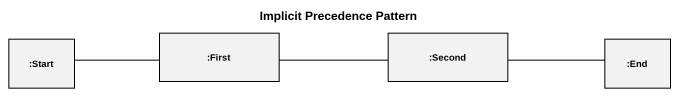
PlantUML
@startuml
title Implicit Precedence Pattern
rectangle ":Start" as Start_
rectangle ":First" as First
rectangle ":Second" as Second
rectangle ":End" as End_
Start_ -right- First
First -right- Second
Second -right- End_
@enduml
